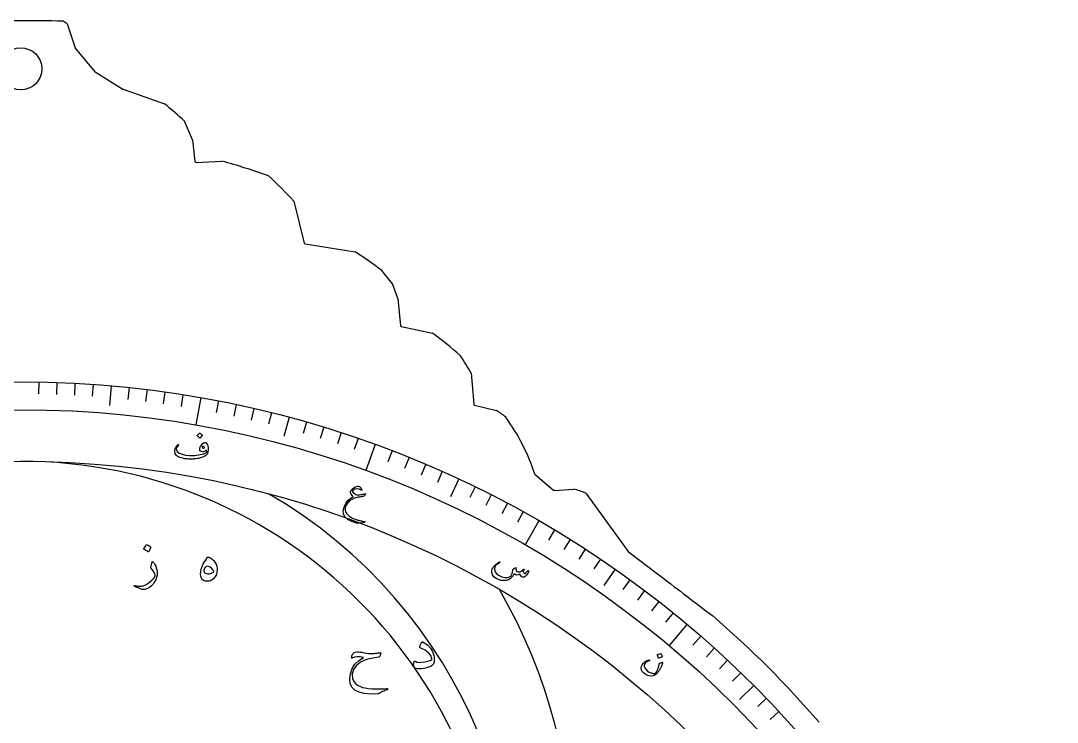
# Model space of a CAD drawing. Header units: millimetres. Extents: x -150 to 150, y -150 to 198.
# Drawn here: x 0 to 147, y 98.7 to 198.2 of the extents above; entities that cross this region are included whole.
import ezdxf

# ---------------------------------------------------------------- set-up
doc = ezdxf.new("R2010")
doc.units = ezdxf.units.MM
for name, color, linetype in [('CUT_INNER', 6, 'Continuous'), ('CUT_OUTER', 1, 'Continuous'), ('ENGRAVE', 7, 'Continuous'), ('ENGRAVE_FINE', 8, 'Continuous'), ('TEXT', 5, 'Continuous')]:
    doc.layers.add(name, color=color, linetype=linetype)

msp = doc.modelspace()

# ---------------------------------------------------------------- linework, layer by layer
at = {"layer": 'CUT_INNER'}
msp.add_circle((0, 191.4179), 3, dxfattribs=at)
at = {"layer": 'CUT_OUTER'}
for points in [[(6.5759, 197.7899), (6.5771, 197.7866), (7.7026, 194.4133)], [(7.7296, 194.3648), (10.5309, 191.0017)], [(10.5672, 190.9702), (14.5034, 188.5344), (14.5174, 188.5268), (14.5321, 188.5206), (20.3757, 186.4467), (20.3789, 186.4454)], [(24.3493, 181.341), (24.3499, 181.3374), (24.7111, 178.2658)], [(24.8676, 178.1335), (28.5057, 178.3153), (28.509, 178.3154)], [(38.7194, 172.6424), (38.7203, 172.6392), (40.2074, 166.6893)], [(40.3295, 166.5775), (47.4131, 165.458), (47.4164, 165.4574)], [(53.4674, 158.841), (53.4678, 158.8378), (53.835, 154.9805)], [(53.9537, 154.8479), (58.3795, 153.9247), (58.3829, 153.9238)], [(63.8653, 148.2524), (63.8658, 148.249), (64.2359, 143.8236)], [(64.351, 143.69), (67.4544, 142.9598), (67.4579, 142.9588)], [(72.9675, 133.8606), (75.543, 131.6543)], [(75.6506, 131.6186), (78.4209, 131.8033), (78.4245, 131.8033)], [(80.1269, 131.2348), (80.1293, 131.2319), (86.1636, 122.9338)], [(86.194, 122.9027), (90.4969, 119.6248), (90.8267, 119.3755)]]:
    msp.add_lwpolyline(points, dxfattribs=at)
for centre, radius, start, end in [((1.6532, 73.7217), 124.5223, 87.995395, 93.740041), ((2.5542, 192.3712), 6.7481, 53.418066, 59.20553), ((7.8448, 194.4608), 0.15, 198.450098, 219.79315), ((10.6462, 191.0977), 0.15, 219.79315, 238.250208), ((-4.5189, 154.8538), 40.2235, 46.409112, 51.757814), ((-5.6852, 170.0353), 32.0919, 20.627537, 25.768794), ((24.8601, 178.2833), 0.15, 186.706734, 272.861272), ((8.3728, 102.6978), 78.2527, 70.007689, 75.088737), ((-0.3831, 137.1321), 52.8203, 42.243699, 47.756778), ((40.353, 166.7257), 0.15, 194.032901, 261.019388), ((19.9536, 122.1844), 51.2519, 52.437827, 57.599064), ((32.1264, 146.0006), 25.4229, 35.933383, 41.394899), ((34.0022, 152.9388), 20.3403, 16.868151, 23.102513), ((53.9843, 154.9948), 0.15, 185.438289, 258.217341), ((26.5836, 110.5689), 53.7667, 48.296363, 53.741246), ((41.4035, 136.1316), 25.5235, 28.352203, 34.834566), ((64.3854, 143.8361), 0.15, 184.780884, 256.75948), ((58.4255, 128.9191), 16.6943, 51.655803, 57.24494), ((44.0385, 124.2357), 30.4675, 18.519919, 35.694631), ((73.0651, 133.9745), 0.15, 204.146892, 229.414749), ((75.6406, 131.7682), 0.15, 229.414749, 273.814075), ((73.4456, 114.0602), 18.4285, 68.742871, 74.325302), ((86.2849, 123.022), 0.15, 216.024302, 232.700834), ((1227.5447, 1603.416), 1869.3592, 232.5492713, 232.8292526), ((5.1735, 5.8096), 142.4925, 40.69145, 49.300292)]:
    msp.add_arc(centre, radius, start, end, dxfattribs=at)
at = {"layer": 'ENGRAVE'}
for points in [[(12.8119, 146.4406), (12.5668, 143.6388)], [(25.5263, 144.7667), (24.8425, 140.8891)], [(38.0464, 141.9911), (37.3185, 139.2744)], [(50.277, 138.1348), (48.9303, 134.4348)], [(62.1249, 133.2272), (60.9363, 130.6783)], [(73.5, 127.3057), (71.5313, 123.8958)], [(84.3157, 120.4154), (82.7026, 118.1115)], [(94.4898, 112.6085), (91.9588, 109.5922)], [(103.9447, 103.9447), (101.956, 101.956)]]:
    msp.add_lwpolyline(points, dxfattribs=at)
for radius in [147, 147, 143.0625, 135.75, 135.75]:
    msp.add_circle((0, 0), radius, dxfattribs=at)
for centre, radius, end in [((0, 67.875), 67.875, 90), ((0, 70.2694), 70.2694, 60.000003), ((0, 78.3753), 78.3753, 30.000001)]:
    msp.add_arc(centre, radius, 270, end, dxfattribs=at)
at = {"layer": 'ENGRAVE_FINE'}
for points in [[(2.5655, 146.9776), (2.5361, 145.2904)], [(5.1302, 146.9105), (5.0713, 145.224)], [(7.6934, 146.7985), (7.6051, 145.1134)], [(10.2542, 146.6419), (10.1365, 144.9585)], [(15.3657, 146.1947), (15.1893, 144.5165)], [(17.9148, 145.9043), (17.7091, 144.2294)], [(20.4584, 145.5694), (20.2236, 143.8983)], [(22.9959, 145.1902), (22.7319, 143.5235)], [(28.0489, 144.2992), (27.7269, 142.6427)], [(30.563, 143.7877), (30.2122, 142.1371)], [(33.0678, 143.2324), (32.6882, 141.5882)], [(35.5625, 142.6335), (35.1543, 140.9961)], [(40.5187, 141.3055), (40.0536, 139.6833)], [(42.9786, 140.5768), (42.4853, 138.963)], [(45.4255, 139.8053), (44.904, 138.2004)], [(47.8585, 138.9912), (47.3091, 137.3957)], [(52.6801, 137.2363), (52.0753, 135.6609)], [(55.0672, 136.296), (54.435, 134.7314)], [(57.4375, 135.3142), (56.7781, 133.7609)], [(59.7903, 134.2912), (59.1039, 132.7496)], [(64.4406, 132.1227), (63.7008, 130.606)], [(66.7366, 130.978), (65.9705, 129.4744)], [(69.0123, 129.7933), (68.2201, 128.3033)], [(71.267, 128.5691), (70.4489, 127.0932)], [(75.7106, 126.0036), (74.8415, 124.5571)], [(77.8981, 124.6631), (77.0039, 123.232)], [(80.0619, 123.2846), (79.1429, 121.8693)], [(82.2014, 121.8685), (81.2577, 120.4695)], [(86.4044, 118.9255), (85.4125, 117.5603)], [(88.4668, 117.3994), (87.4512, 116.0517)], [(90.5022, 115.8376), (89.4633, 114.5078)], [(92.5101, 114.2405), (91.4481, 112.929)], [(96.4407, 110.9423), (95.3336, 109.6687)], [(98.3622, 109.2423), (97.233, 107.9882)], [(100.2538, 107.509), (99.1029, 106.2748)], [(102.1148, 105.743), (100.9425, 104.5291)], [(105.743, 102.1148), (104.5291, 100.9425)], [(107.509, 100.2538), (106.2748, 99.1029)]]:
    msp.add_lwpolyline(points, dxfattribs=at)
at = {"layer": 'TEXT'}
for points in [[(25.3537, 139.7265), (25.3617, 139.7319), (25.372, 139.7342), (25.3845, 139.7333), (25.3992, 139.7292), (25.4973, 139.668), (25.5875, 139.5985), (25.6698, 139.5207), (25.7442, 139.4346), (25.7507, 139.4224), (25.7525, 139.4111), (25.7495, 139.4006), (25.7418, 139.391), (25.4125, 139.0327), (25.4012, 139.0248), (25.3886, 139.0247), (25.3746, 139.0324), (25.3593, 139.0479), (25.346, 139.0614), (25.3249, 139.0818), (25.2959, 139.1091), (25.2591, 139.1433), (25.2137, 139.1846), (25.1591, 139.233), (25.0953, 139.2886), (25.0222, 139.3513), (25.0128, 139.3612), (25.0088, 139.3702), (25.0102, 139.3782), (25.0171, 139.3852)], [(26.1016, 138.4087), (26.2105, 138.396), (26.3095, 138.3348), (26.3985, 138.2251), (26.4773, 138.0669), (26.5365, 137.8693), (26.5667, 137.6413), (26.5679, 137.3831), (26.5401, 137.0945), (26.5232, 136.9912), (26.4977, 136.8971), (26.4637, 136.8123), (26.4211, 136.7367), (26.2948, 136.5937), (26.1237, 136.4669), (25.9077, 136.356), (25.647, 136.2609), (25.5027, 136.2209), (25.3549, 136.1853), (25.2035, 136.154), (25.0485, 136.127), (24.8897, 136.1043), (24.7267, 136.086), (24.5594, 136.072), (24.3879, 136.0624), (24.2165, 136.0568), (24.0495, 136.0545), (23.887, 136.0558), (23.7289, 136.0606), (23.575, 136.0693), (23.4249, 136.0824), (23.2787, 136.0997), (23.1363, 136.1214), (22.5519, 136.2693), (22.1415, 136.4968), (21.9049, 136.8056), (21.8425, 137.1966), (21.8525, 137.2835), (21.8732, 137.3811), (21.9045, 137.4893), (21.9464, 137.6081), (22.0044, 137.7367), (22.076, 137.8591), (22.161, 137.9751), (22.2597, 138.0848), (22.2737, 138.0969), (22.2891, 138.1047), (22.3059, 138.1082), (22.3241, 138.1073), (22.3408, 138.1022), (22.3535, 138.093), (22.362, 138.0796), (22.3664, 138.0621), (22.3668, 138.0435), (22.3635, 138.0269), (22.3563, 138.0122), (22.3452, 137.9996), (22.1544, 137.7388), (22.0671, 137.5037), (22.0829, 137.2947), (22.2015, 137.1116), (22.4922, 136.8932), (22.8739, 136.729), (23.347, 136.6181), (23.9119, 136.5596), (24.163, 136.5518), (24.4166, 136.5556), (24.6728, 136.5708), (24.9316, 136.5974), (25.1929, 136.6356), (25.4562, 136.6853), (25.7217, 136.7466), (25.9895, 136.8194), (26.1344, 136.8693), (26.2485, 136.9313), (26.3319, 137.0053), (26.3844, 137.0915), (26.378, 137.1589), (26.3599, 137.2231), (26.33, 137.284), (26.2883, 137.3417), (26.2828, 137.3451), (26.2747, 137.3429), (26.2642, 137.3349), (26.2512, 137.3212), (26.1508, 137.2128), (26.047, 137.1367), (25.9398, 137.0929), (25.8291, 137.0814), (25.637, 137.1147), (25.4999, 137.1981), (25.4175, 137.3319), (25.39, 137.5161), (25.4192, 137.6688), (25.5051, 137.8461), (25.6478, 138.0481), (25.8476, 138.2744), (25.9075, 138.3283), (25.9698, 138.3687), (26.0345, 138.3955), (26.1016, 138.4087)], [(26.0189, 137.6467), (26.0432, 137.6669), (26.0535, 137.6898), (26.0496, 137.7153), (26.0317, 137.7435), (25.9514, 137.8187), (25.8735, 137.8478), (25.798, 137.8309), (25.7252, 137.768), (25.7132, 137.7468), (25.7078, 137.7272), (25.709, 137.709), (25.7166, 137.6924), (25.7829, 137.6311), (25.8553, 137.6031), (25.934, 137.6082), (26.0189, 137.6467)], [(47.8167, 132.224), (47.9053, 132.2164), (47.9927, 132.1833), (48.0788, 132.1246), (48.1636, 132.0403), (48.2043, 131.9907), (48.2407, 131.9422), (48.2728, 131.895), (48.3005, 131.8489), (48.324, 131.8044), (48.3435, 131.7617), (48.3589, 131.7209), (48.3703, 131.6819), (48.3743, 131.6465), (48.3615, 131.6303), (48.3317, 131.6333), (48.2849, 131.6555), (47.9854, 131.788), (47.6768, 131.8251), (47.3595, 131.7667), (47.0341, 131.6127), (47.0218, 131.5995), (47.0163, 131.5831), (47.0176, 131.5636), (47.0257, 131.5409), (47.1626, 131.3343), (47.3312, 131.1691), (47.5319, 131.0454), (47.7648, 130.9629), (47.8096, 130.9559), (47.8707, 130.9559), (47.9481, 130.963), (48.0418, 130.9769), (48.2158, 131.0112), (48.3696, 131.0411), (48.5032, 131.0669), (48.6164, 131.0885), (48.7094, 131.106), (48.782, 131.1195), (48.8342, 131.129), (48.866, 131.1344), (48.9078, 131.1323), (48.924, 131.1143), (48.9146, 131.0805), (48.8798, 131.031), (48.7709, 130.9075), (48.6829, 130.8181), (48.6156, 130.7629), (48.569, 130.7419), (48.4457, 130.7311), (48.3135, 130.7145), (48.1723, 130.6921), (48.0222, 130.6637), (47.8633, 130.6295), (47.6956, 130.5893), (47.5191, 130.5432), (47.3338, 130.4911), (46.9444, 130.3354), (46.6107, 130.108), (46.3325, 129.8092), (46.1097, 129.4396), (46.0286, 129.2239), (45.9907, 129.0102), (45.9958, 128.7984), (46.0437, 128.5884), (46.2332, 128.2619), (46.5756, 127.9614), (47.0706, 127.6855), (47.7185, 127.4325), (47.8215, 127.4012), (47.9332, 127.3693), (48.0537, 127.3369), (48.1828, 127.3041), (48.3204, 127.2711), (48.4663, 127.2385), (48.6205, 127.2061), (48.7831, 127.1739), (48.8105, 127.1667), (48.8294, 127.1576), (48.8398, 127.1467), (48.8416, 127.134), (48.7975, 127.0922), (48.6696, 127.052), (48.458, 127.0132), (48.163, 126.9754), (47.9868, 126.9599), (47.8361, 126.9556), (47.711, 126.9625), (47.6114, 126.9808), (47.2538, 127.0839), (46.9366, 127.197), (46.6599, 127.3205), (46.4234, 127.4545), (46.0132, 127.8087), (45.7822, 128.22), (45.731, 128.6895), (45.8605, 129.2176), (46.108, 129.7324), (46.4082, 130.1573), (46.7618, 130.4917), (47.1689, 130.7351), (47.0144, 130.8836), (46.8945, 131.0209), (46.8093, 131.147), (46.7589, 131.2621), (46.7492, 131.3047), (46.7477, 131.348), (46.7544, 131.3921), (46.7692, 131.4367), (46.8293, 131.5498), (46.8967, 131.6531), (46.9716, 131.7465), (47.0538, 131.8301), (47.2489, 131.9877), (47.4411, 132.1059), (47.6304, 132.1847), (47.8167, 132.224)], [(17.8456, 123.8735), (17.8553, 123.8831), (17.8688, 123.8889), (17.8862, 123.8909), (17.9075, 123.8889), (18.058, 123.828), (18.1998, 123.7535), (18.3328, 123.6654), (18.4572, 123.5638), (18.4693, 123.5483), (18.4746, 123.5328), (18.4732, 123.5173), (18.4649, 123.5018), (18.1011, 122.9135), (18.0875, 122.8994), (18.0701, 122.896), (18.0488, 122.9033), (18.0236, 122.9212), (18.0019, 122.9367), (17.9675, 122.9599), (17.9206, 122.9909), (17.8611, 123.0296), (17.788, 123.076), (17.7004, 123.1302), (17.5983, 123.1922), (17.4817, 123.2618), (17.4662, 123.2735), (17.4585, 123.2851), (17.4585, 123.2967), (17.4662, 123.3083)], [(26.4188, 122.1006), (26.5017, 122.1387), (26.5954, 122.1465), (26.7001, 122.1241), (26.8156, 122.0715), (27.1029, 121.8792), (27.3454, 121.6602), (27.5432, 121.4147), (27.6962, 121.1425), (27.8021, 120.8588), (27.8583, 120.5691), (27.865, 120.2733), (27.822, 119.9715), (27.744, 119.6963), (27.6357, 119.4514), (27.4972, 119.2366), (27.3285, 119.0522), (27.138, 118.904), (26.9341, 118.7981), (26.717, 118.7346), (26.4865, 118.7135), (26.1853, 118.7352), (25.9398, 118.8199), (25.7499, 118.9675), (25.6156, 119.178), (25.5351, 119.4338), (25.5067, 119.7272), (25.5303, 120.058), (25.6059, 120.4264), (25.7287, 120.8086), (25.8938, 121.1715), (26.1013, 121.5151), (26.3511, 121.8393), (26.3595, 121.8544), (26.3656, 121.8804), (26.3692, 121.9173), (26.3704, 121.9651), (26.3734, 122.0171), (26.3825, 122.057), (26.3976, 122.0848), (26.4188, 122.1006)], [(18.6353, 121.4657), (18.6396, 121.4798), (18.6449, 121.4909), (18.6512, 121.4991), (18.6585, 121.5044), (18.6803, 121.5064), (18.7069, 121.4967), (18.7383, 121.4754), (18.7746, 121.4425), (18.9159, 121.2746), (19.0378, 121.0806), (19.1404, 120.8604), (19.2236, 120.6141), (19.2885, 120.3489), (19.3282, 120.0877), (19.3427, 119.8302), (19.332, 119.5767), (19.2633, 119.2428), (19.1501, 118.9225), (18.9924, 118.6157), (18.7901, 118.3225), (18.5482, 118.0568), (18.2714, 117.8406), (17.9598, 117.6736), (17.6133, 117.556), (17.5204, 117.5362), (17.4275, 117.5309), (17.3346, 117.5401), (17.2417, 117.5638), (17.0276, 117.6385), (16.8343, 117.708), (16.6618, 117.7721), (16.5101, 117.8309), (16.3797, 117.8843), (16.2711, 117.9325), (16.1842, 117.9753), (16.1191, 118.0128), (16.1056, 118.0244), (16.0959, 118.036), (16.0901, 118.0477), (16.0882, 118.0593), (16.0896, 118.0743), (16.094, 118.0883), (16.1012, 118.1014), (16.1114, 118.1135), (16.1245, 118.1227), (16.1404, 118.127), (16.1593, 118.1265), (16.1811, 118.1212), (16.3136, 118.0856), (16.4404, 118.0564), (16.5614, 118.0334), (16.6765, 118.0167), (16.7869, 118.0063), (16.8933, 118.0022), (16.9959, 118.0043), (17.0946, 118.0128), (17.1931, 118.0285), (17.2949, 118.0525), (17.4002, 118.0847), (17.5088, 118.1251), (17.6208, 118.1742), (17.7362, 118.2325), (17.855, 118.3), (17.9772, 118.3767), (18.3203, 118.6235), (18.614, 118.8915), (18.8583, 119.1809), (19.0533, 119.4915), (19.0659, 119.5167), (19.0727, 119.5457), (19.0736, 119.5786), (19.0688, 119.6154), (18.9875, 119.8327), (18.8598, 120.0741), (18.6856, 120.3398), (18.4649, 120.6296), (18.4553, 120.648), (18.4495, 120.6644), (18.4475, 120.6789), (18.4495, 120.6915)], [(27.3382, 120.0199), (27.3787, 120.0707), (27.3841, 120.136), (27.3545, 120.2159), (27.2898, 120.3102), (27.0654, 120.5546), (26.847, 120.7264), (26.6347, 120.8256), (26.4285, 120.8522), (26.3305, 120.8346), (26.2398, 120.782), (26.1563, 120.6943), (26.0801, 120.5715), (26.019, 120.4391), (25.9809, 120.3223), (25.9658, 120.2213), (25.9736, 120.136), (26.0414, 119.9794), (26.1575, 119.8675), (26.322, 119.8004), (26.5349, 119.778), (26.7702, 119.7931), (26.9825, 119.8385), (27.1718, 119.9141), (27.3382, 120.0199)], [(71.9097, 120.2189), (71.9301, 120.2343), (71.9493, 120.2425), (71.9674, 120.2436), (71.9844, 120.2374), (72.0026, 120.2233), (72.0151, 120.2063), (72.0219, 120.1865), (72.023, 120.1637), (72.0148, 120.0896), (71.9906, 120.0062), (71.9504, 119.9134), (71.8942, 119.8112), (71.7861, 119.6541), (71.6625, 119.5173), (71.5235, 119.4008), (71.3691, 119.3045), (71.3247, 119.2857), (71.2826, 119.2758), (71.2426, 119.2748), (71.2048, 119.2828), (71.0869, 119.3432), (70.9765, 119.4361), (70.8734, 119.5615), (70.7777, 119.7193), (70.5641, 119.6271), (70.3612, 119.6016), (70.1687, 119.6428), (69.9865, 119.7506), (69.9229, 119.6554), (69.8588, 119.5655), (69.7944, 119.481), (69.7296, 119.4017), (69.6641, 119.3272), (69.5975, 119.2569), (69.5299, 119.1907), (69.4612, 119.1286), (69.3248, 119.0238), (69.175, 118.9409), (69.0117, 118.8799), (68.835, 118.8406), (68.4606, 118.8143), (68.1021, 118.85), (67.759, 118.9478), (67.4309, 119.1076), (67.1014, 119.3585), (66.8907, 119.6463), (66.7988, 119.9718), (66.8259, 120.3353), (66.8656, 120.4496), (66.9311, 120.5745), (67.0223, 120.7097), (67.1394, 120.8555), (67.2819, 121.0072), (67.4468, 121.1558), (67.6342, 121.3011), (67.844, 121.4431), (67.8589, 121.4511), (67.8736, 121.4545), (67.8881, 121.4534), (67.9024, 121.4477), (67.9151, 121.4391), (67.9246, 121.4291), (67.9311, 121.4177), (67.9344, 121.405), (67.933, 121.3899), (67.9276, 121.3762), (67.9184, 121.3639), (67.9053, 121.353), (67.6321, 121.1607), (67.4301, 120.9899), (67.2991, 120.8407), (67.239, 120.7133), (67.2066, 120.3765), (67.2828, 120.0758), (67.4674, 119.8108), (67.7605, 119.5811), (68.2242, 119.3554), (68.6682, 119.253), (69.0932, 119.2743), (69.5, 119.4195), (69.6085, 119.608), (69.6934, 119.8243), (69.7545, 120.0685), (69.7916, 120.3407), (69.7931, 120.3696), (69.7985, 120.3931), (69.8078, 120.4112), (69.821, 120.4239), (69.8766, 120.4615), (69.9291, 120.4967), (69.9786, 120.5292), (70.0251, 120.5592), (70.0682, 120.5861), (70.1075, 120.6092), (70.1432, 120.6287), (70.1751, 120.6444), (70.1911, 120.6496), (70.2039, 120.648), (70.2136, 120.6396), (70.2201, 120.6245), (70.2223, 120.6146), (70.2247, 120.5999), (70.2274, 120.5802), (70.2304, 120.5557), (70.2332, 120.5267), (70.235, 120.4935), (70.236, 120.4561), (70.2361, 120.4144), (70.2382, 120.3332), (70.244, 120.2718), (70.2534, 120.2302), (70.2666, 120.2084), (70.3823, 120.1269), (70.5161, 120.0763), (70.6681, 120.0565), (70.8384, 120.0674), (70.9149, 120.0962), (71.0115, 120.1603), (71.1283, 120.2596), (71.2653, 120.3942), (71.2784, 120.407), (71.2936, 120.4153), (71.311, 120.4192), (71.3304, 120.4187), (71.3473, 120.4157), (71.3616, 120.4097), (71.3731, 120.4004), (71.382, 120.3881), (71.3826, 120.3483), (71.3569, 120.2896), (71.3048, 120.2118), (71.2264, 120.1149), (71.2866, 120.0012), (71.3648, 119.9035), (71.4612, 119.8216), (71.5757, 119.7556), (71.5945, 119.7905), (71.6067, 119.8208), (71.6121, 119.8463), (71.6107, 119.8673), (71.6074, 119.8882), (71.6087, 119.9063), (71.6147, 119.9217), (71.6254, 119.9343)], [(56.5915, 109.4497), (56.6299, 109.5649), (56.6677, 109.6686), (56.7049, 109.7609), (56.7415, 109.8416), (56.7769, 109.9115), (56.8104, 109.971), (56.8422, 110.0203), (56.8721, 110.0593), (56.9187, 110.0968), (56.9713, 110.1126), (57.03, 110.1065), (57.0947, 110.0787), (57.6675, 109.6946), (58.1084, 109.2489), (58.4175, 108.7414), (58.5947, 108.1723), (58.6195, 108.0096), (58.6358, 107.8505), (58.6437, 107.695), (58.6431, 107.5432), (58.6334, 107.3962), (58.6141, 107.2553), (58.585, 107.1204), (58.5463, 106.9916), (58.5119, 106.9227), (58.4665, 106.861), (58.4102, 106.8065), (58.3431, 106.7593), (58.1121, 106.6462), (57.8738, 106.5489), (57.6282, 106.4672), (57.3754, 106.4013), (57.1165, 106.3499), (56.8528, 106.3118), (56.5842, 106.287), (56.3108, 106.2755), (55.9867, 106.3299), (55.7883, 106.5126), (55.7157, 106.8235), (55.7689, 107.2626), (55.7871, 107.3104), (55.8125, 107.3473), (55.8451, 107.3733), (55.885, 107.3884), (55.9195, 107.3841), (55.9552, 107.3714), (55.9921, 107.3503), (56.0302, 107.3206), (56.1481, 107.2571), (56.3084, 107.2214), (56.511, 107.2136), (56.756, 107.2335), (57.2877, 107.311), (57.7213, 107.3981), (58.057, 107.4948), (58.2947, 107.6013), (58.3068, 107.6158), (58.3141, 107.64), (58.3165, 107.6739), (58.3141, 107.7174), (58.1502, 108.1747), (57.8326, 108.5787), (57.3615, 108.9295), (56.7367, 109.2271), (56.655, 109.27), (56.6036, 109.3214), (56.5824, 109.3813), (56.5915, 109.4497)], [(51.0657, 108.4432), (50.8799, 108.0252), (50.8629, 107.9976), (50.8431, 107.9768), (50.8204, 107.9627), (50.7947, 107.9555), (49.9358, 107.82), (49.2173, 107.6535), (48.6391, 107.4561), (48.2012, 107.2277), (47.5871, 106.7269), (47.1928, 106.1768), (47.0181, 105.5773), (47.0631, 104.9284), (47.1996, 104.5771), (47.4308, 104.2664), (47.757, 103.9964), (48.1779, 103.7671), (48.4736, 103.6645), (48.8418, 103.5813), (49.2826, 103.5174), (49.796, 103.4729), (50.0689, 103.4598), (50.3379, 103.4516), (50.6031, 103.4482), (50.8644, 103.4497), (51.1208, 103.4555), (51.3715, 103.4652), (51.6163, 103.4787), (51.8554, 103.4961), (51.9115, 103.5), (51.956, 103.4961), (51.9889, 103.4845), (52.0102, 103.4652), (52.0218, 103.4414), (52.0257, 103.4168), (52.0218, 103.3911), (52.0102, 103.3645), (52.0017, 103.3502), (51.9918, 103.3384), (51.9804, 103.3289), (51.9676, 103.3219), (51.9538, 103.3159), (51.9396, 103.3093), (51.9248, 103.3023), (51.9096, 103.2948), (51.6865, 103.2237), (51.4896, 103.1497), (51.3188, 103.0727), (51.1741, 102.9929), (51.0814, 102.9353), (50.997, 102.8864), (50.9208, 102.8463), (50.8528, 102.8148), (50.794, 102.7906), (50.7454, 102.7723), (50.7069, 102.7597), (50.6786, 102.7529), (49.6199, 102.7137), (48.7199, 102.7897), (47.9786, 102.9808), (47.396, 103.2871), (46.975, 103.7071), (46.7263, 104.2316), (46.6499, 104.8606), (46.7457, 105.5942), (46.9992, 106.3331), (47.396, 106.9626), (47.936, 107.4827), (48.6192, 107.8935), (48.1354, 107.986), (47.7134, 108.0077), (47.3534, 107.9589), (47.0554, 107.8393), (47.0292, 107.8297), (47.005, 107.8239), (46.9828, 107.8219), (46.9625, 107.8239), (46.9455, 107.8302), (46.9334, 107.8413), (46.9262, 107.8573), (46.9238, 107.8781), (46.9344, 107.9743), (46.9508, 108.0697), (46.9731, 108.164), (47.0012, 108.2574), (47.0999, 108.4389), (47.2567, 108.5729), (47.4715, 108.6595), (47.7444, 108.6987), (47.9171, 108.6973), (48.1334, 108.6774), (48.3933, 108.6392), (48.6967, 108.5826), (49.0097, 108.526), (49.2986, 108.4877), (49.5633, 108.4679), (49.8038, 108.4664), (49.9194, 108.4715), (50.0418, 108.479), (50.171, 108.4889), (50.307, 108.5013), (50.4497, 108.5165), (50.5992, 108.5352), (50.7555, 108.5572), (50.9186, 108.5826), (51.012, 108.5855), (51.0676, 108.5632), (51.0855, 108.5158), (51.0657, 108.4432)], [(91.0185, 107.1764), (90.9942, 107.077), (90.9662, 106.9755), (90.9345, 106.8717), (90.8991, 106.7658), (90.8589, 106.6576), (90.8131, 106.5471), (90.7617, 106.4342), (90.7046, 106.3191), (90.6445, 106.2072), (90.5803, 106.1001), (90.5121, 105.9978), (90.44, 105.9002), (90.3636, 105.8071), (90.2828, 105.7182), (90.1975, 105.6335), (90.1079, 105.553), (90.0065, 105.4748), (89.9041, 105.4099), (89.8008, 105.3583), (89.6964, 105.3199), (89.4123, 105.2721), (89.1176, 105.3013), (88.812, 105.4072), (88.4953, 105.5898), (88.2915, 105.7519), (88.1386, 105.9247), (88.0366, 106.1085), (87.9854, 106.3036), (87.9866, 106.4986), (88.0335, 106.6892), (88.1263, 106.8752), (88.265, 107.0568), (88.4426, 107.2238), (88.6409, 107.3614), (88.86, 107.4694), (89.1, 107.5478), (89.132, 107.5529), (89.1566, 107.5501), (89.1738, 107.5394), (89.1836, 107.5208), (89.1866, 107.4962), (89.1754, 107.4747), (89.1499, 107.4563), (89.1102, 107.4408), (88.8353, 107.3198), (88.6297, 107.1755), (88.4933, 107.0084), (88.4257, 106.8186), (88.4258, 106.6214), (88.4932, 106.4246), (88.6278, 106.2278), (88.8297, 106.0308), (89.1115, 105.8379), (89.4009, 105.7111), (89.6983, 105.6505), (90.0039, 105.656), (90.0121, 105.6583), (90.0215, 105.6641), (90.032, 105.6734), (90.0438, 105.6861), (90.1259, 105.7945), (90.2066, 105.9336), (90.2857, 106.1034), (90.3631, 106.3039), (90.3986, 106.4077), (90.4306, 106.5052), (90.4589, 106.5964), (90.4837, 106.6814), (90.5043, 106.76), (90.5205, 106.8322), (90.532, 106.8981), (90.5391, 106.9576), (90.5439, 106.9877), (90.5527, 107.0118), (90.5654, 107.0299), (90.5819, 107.0421), (90.9664, 107.242), (90.9932, 107.2498), (91.0109, 107.2415), (91.0193, 107.217), (91.0185, 107.1764)], [(90.7655, 108.4529), (90.7751, 108.4537), (90.7851, 108.4506), (90.7955, 108.4437), (90.8062, 108.4329), (90.8609, 108.3315), (90.9046, 108.2267), (90.9374, 108.1186), (90.9592, 108.0073), (90.9588, 107.9935), (90.9547, 107.9827), (90.9469, 107.9751), (90.9354, 107.9706), (90.4729, 107.8214), (90.4592, 107.82), (90.4482, 107.8261), (90.44, 107.8397), (90.4343, 107.8608), (90.4295, 107.879), (90.4213, 107.9071), (90.4097, 107.945), (90.3948, 107.9929), (90.3759, 108.051), (90.3526, 108.12), (90.3249, 108.1997), (90.2926, 108.2901), (90.2894, 108.3034), (90.2904, 108.3131), (90.2956, 108.3194), (90.305, 108.3221)]]:
    msp.add_lwpolyline(points, close=True, dxfattribs=at)

doc.saveas('drawing.dxf')
